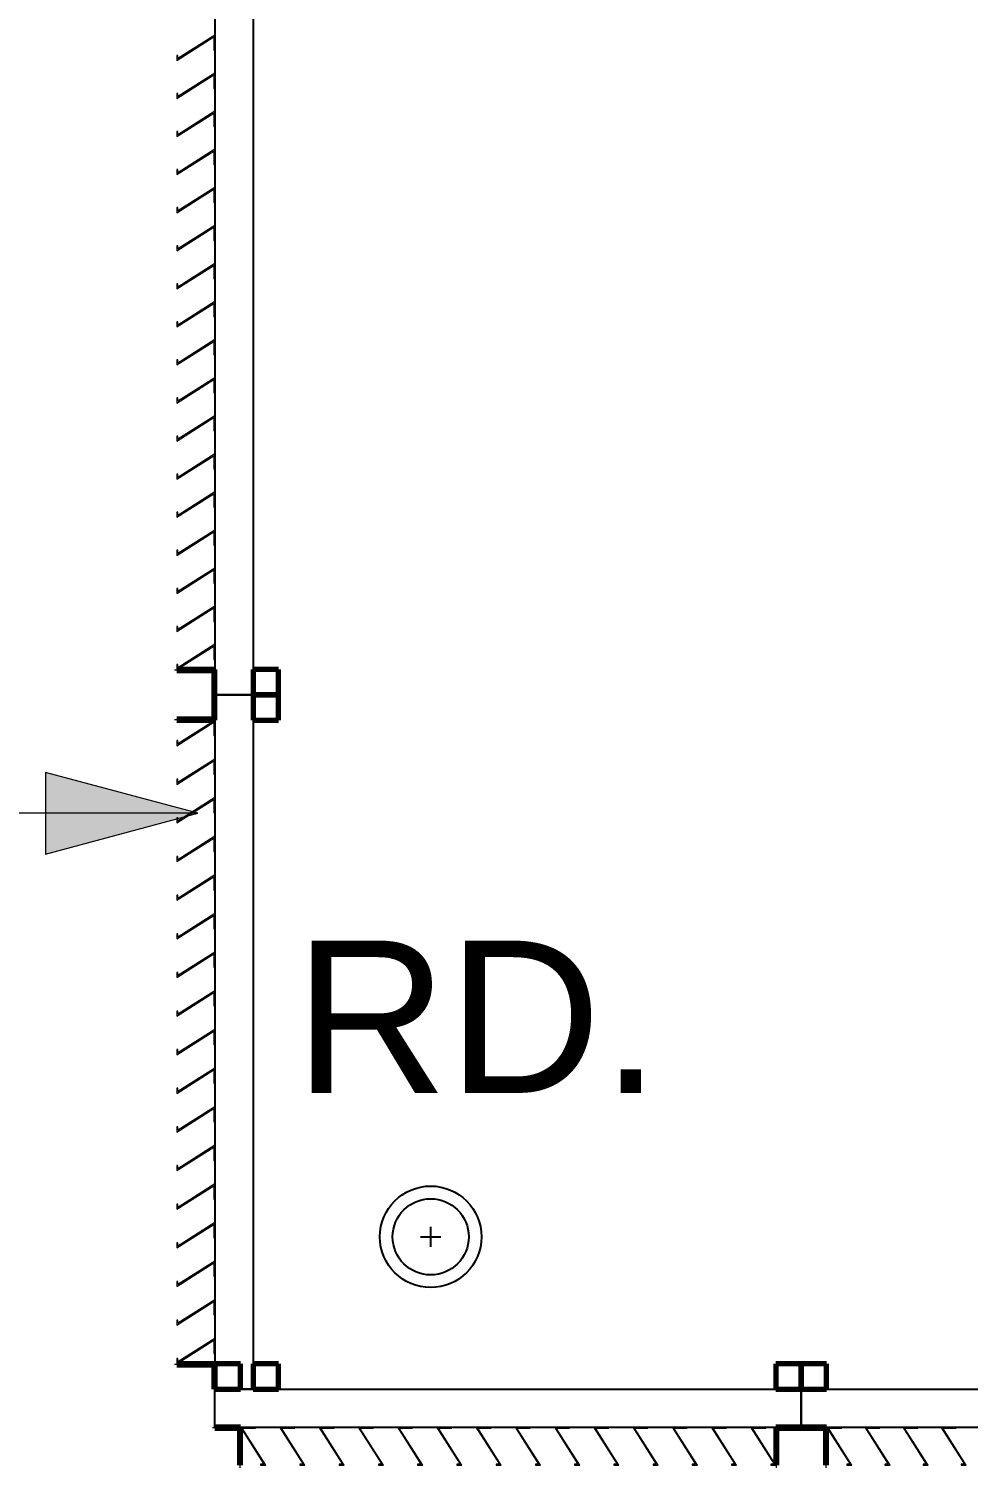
# Model space of a CAD drawing. Header units: millimetres. Extents: x -1379 to 1385823, y -4884429 to 548763.
# Drawn here: x 449992 to 451843, y -2315428 to -2312598 of the extents above; entities that cross this region are included whole.
import ezdxf

# ---------------------------------------------------------------- set-up
doc = ezdxf.new("R2010")
doc.units = ezdxf.units.MM
doc.layers.add('000 - CONCRETE_EX_LOUVERS_DEF_SUB', color=250, linetype='Continuous', plot=False)
doc.layers.add('A-DETL-THIN', color=1, linetype='Continuous', lineweight=25)
doc.layers.add('G-ANNO-TEXT', color=3, linetype='Continuous', lineweight=9)
doc.styles.add('Arial_2', font='arial.ttf', dxfattribs={"height": 3})

# ---------------------------------------------------------------- blocks, each defined once
blk = doc.blocks.new('DPA_CP_Entrance Louver Grill Vertical Z - Louver Grill Vertical Z-5247632-IV01 - LOWER ROOF LEVEL PLAN')
at = {"layer": '000 - CONCRETE_EX_LOUVERS_DEF_SUB', "lineweight": 70}
for p, q in [((-527.5, 0), (-577.5, 0)), ((-577.5, 0), (-577.5, -50)), ((-527.5, -50), (-527.5, 0)), ((577.5, 0), (527.5, 0)), ((527.5, 0), (527.5, -50)), ((577.5, -50), (577.5, 0)), ((-577.5, -50), (-527.5, -50)), ((527.5, -50), (577.5, -50)), ((-527.5, -125), (-577.5, -125)), ((-577.5, -125), (-577.5, -127)), ((-577.5, -127), (-529.5, -127)), ((-529.5, -127), (-529.5, -200)), ((-527.5, -200), (-527.5, -125)), ((577.5, -125), (527.5, -125)), ((527.5, -125), (527.5, -200)), ((529.5, -200), (529.5, -127)), ((529.5, -127), (577.5, -127)), ((577.5, -127), (577.5, -125)), ((-529.5, -200), (-527.5, -200)), ((527.5, -200), (529.5, -200))]:
    blk.add_line(p, q, dxfattribs=at)
at = {"layer": '000 - CONCRETE_EX_LOUVERS_DEF_SUB'}
for p, q in [((-577.5, -125), (-577.5, -50)), ((-577.5, -50), (577.5, -50)), ((577.5, -50), (577.5, -125)), ((-577.5, -125), (577.5, -125))]:
    blk.add_line(p, q, dxfattribs=at)
blk = doc.blocks.new('GM_Louver Grill Vertical Z1 - Z Profile-5053999-IV01 - LOWER ROOF LEVEL PLAN')
at = {"layer": '000 - CONCRETE_EX_LOUVERS_DEF_SUB', "lineweight": 9}
for p, q in [((30, 0), (0.1, 0)), ((0.1, 0), (46.4, -73)), ((30, -2), (30, 0)), ((50, -75), (3.7, -2)), ((3.7, -2), (30, -2)), ((46.4, -73), (40, -73)), ((40, -73), (40, -75)), ((40, -75), (50, -75))]:
    blk.add_line(p, q, dxfattribs=at)
blk = doc.blocks.new('GM_Louver Grill Vertical Z1 - Z Profile-V275-IV01 - LOWER ROOF LEVEL PLAN')
at = {"layer": '000 - CONCRETE_EX_LOUVERS_DEF_SUB', "lineweight": 9}
for p, q in [((30, 0), (0.1, 0)), ((0.1, 0), (46.4, -73)), ((30, -2), (30, 0)), ((50, -75), (3.7, -2)), ((3.7, -2), (30, -2)), ((46.4, -73), (40, -73)), ((40, -73), (40, -75)), ((40, -75), (50, -75))]:
    blk.add_line(p, q, dxfattribs=at)
blk = doc.blocks.new('GM_Louver Grill Vertical Z1 - Z Profile-V276-IV01 - LOWER ROOF LEVEL PLAN')
at = {"layer": '000 - CONCRETE_EX_LOUVERS_DEF_SUB', "lineweight": 9}
for p, q in [((30, 0), (0.1, 0)), ((0.1, 0), (46.4, -73)), ((30, -2), (30, 0)), ((50, -75), (3.7, -2)), ((3.7, -2), (30, -2)), ((46.4, -73), (40, -73)), ((40, -73), (40, -75)), ((40, -75), (50, -75))]:
    blk.add_line(p, q, dxfattribs=at)
blk = doc.blocks.new('GM_Louver Grill Vertical Z1 - Z Profile-V277-IV01 - LOWER ROOF LEVEL PLAN')
at = {"layer": '000 - CONCRETE_EX_LOUVERS_DEF_SUB', "lineweight": 9}
for p, q in [((30, 0), (0.1, 0)), ((0.1, 0), (46.4, -73)), ((30, -2), (30, 0)), ((50, -75), (3.7, -2)), ((3.7, -2), (30, -2)), ((46.4, -73), (40, -73)), ((40, -73), (40, -75)), ((40, -75), (50, -75))]:
    blk.add_line(p, q, dxfattribs=at)
blk = doc.blocks.new('GM_Louver Grill Vertical Z1 - Z Profile-V278-IV01 - LOWER ROOF LEVEL PLAN')
at = {"layer": '000 - CONCRETE_EX_LOUVERS_DEF_SUB', "lineweight": 9}
for p, q in [((30, 0), (0.1, 0)), ((0.1, 0), (46.4, -73)), ((30, -2), (30, 0)), ((50, -75), (3.7, -2)), ((3.7, -2), (30, -2)), ((46.4, -73), (40, -73)), ((40, -73), (40, -75)), ((40, -75), (50, -75))]:
    blk.add_line(p, q, dxfattribs=at)
blk = doc.blocks.new('GM_Louver Grill Vertical Z1 - Z Profile-V279-IV01 - LOWER ROOF LEVEL PLAN')
at = {"layer": '000 - CONCRETE_EX_LOUVERS_DEF_SUB', "lineweight": 9}
for p, q in [((30, 0), (0.1, 0)), ((0.1, 0), (46.4, -73)), ((30, -2), (30, 0)), ((50, -75), (3.7, -2)), ((3.7, -2), (30, -2)), ((46.4, -73), (40, -73)), ((40, -73), (40, -75)), ((40, -75), (50, -75))]:
    blk.add_line(p, q, dxfattribs=at)
blk = doc.blocks.new('GM_Louver Grill Vertical Z1 - Z Profile-V280-IV01 - LOWER ROOF LEVEL PLAN')
at = {"layer": '000 - CONCRETE_EX_LOUVERS_DEF_SUB', "lineweight": 9}
h = blk.add_hatch(dxfattribs=at)
h.set_pattern_fill('FP_39', color=256, style=0, pattern_type=2)
h.set_pattern_definition([(50, (-217805.3, 2322710.5), (728.7365, -63.75582), [76.2, -838.2]), (355, (-217805.3, 2322710.5), (-140.97162, 764.2276), [60.96, -670.56]), (100.451, (-217744.6, 2322705.2), (587.77, 700.46675), [64.76, -712.36]), (46.184, (-217805.3, 2322913.7), (1084.31624, -168.17096), [114.3, -1257.3]), (96.636, (-217715, 2322899.7), (949.6099, 989.70985), [97.14, -1068.54]), (351.184, (-217805.3, 2322913.7), (949.62055, 989.70115), [91.44, -1005.84]), (21, (-217703.7, 2322862.9), (606.45787, -409.06057), [76.2, -838.2]), (326, (-217703.7, 2322862.9), (247.20834, 736.75292), [60.96, -670.56]), (71.451, (-217653.2, 2322828.8), (853.66825, 327.68547), [64.76, -712.36]), (37.5, (-217805.3, 2322710.48), (12.354693, 338.22012), [33.528, -628.904, 33.528, -1320.292]), (37.5, (-217805.3, 2322710.48), (12.354693, 338.22012), [-695.96, -647.192, 33.528, -639.572]), (7.5, (-217805.3, 2322710.48), (267.278874, 400.722127), [33.528, -354.584, 33.528, -870.204]), (7.5, (-217805.3, 2322710.48), (267.278874, 400.722127), [-421.64, -613.664, 33.528, -223.012]), (327.5, (-218031.88, 2322710.48), (542.36333, -22.915345), [33.528, -220.472, 33.528, -1810.512]), (327.5, (-218031.88, 2322710.48), (542.36333, -22.915345), [-287.528, -758.952, 33.528, -1018.032]), (317.5, (-218133.5, 2322710.5), (592.51696, 101.70711), [33.528, -296.672, 33.528, -1239.52]), (317.5, (-218133.5, 2322710.5), (592.51696, 101.70711), [-363.728, -492.76, 33.528, -713.232])])
h.paths.add_polyline_path([(50, -75), (3.7, -2), (30, -2), (30, 0), (0.1, 0), (46.4, -73), (40, -73), (40, -75)])
for p, q in [((30, 0), (0.1, 0)), ((0.1, 0), (46.4, -73)), ((30, -2), (30, 0)), ((50, -75), (3.7, -2)), ((3.7, -2), (30, -2)), ((46.4, -73), (40, -73)), ((40, -73), (40, -75)), ((40, -75), (50, -75))]:
    blk.add_line(p, q, dxfattribs=at)
blk = doc.blocks.new('GM_Louver Grill Vertical Z1 - Z Profile-V281-IV01 - LOWER ROOF LEVEL PLAN')
at = {"layer": '000 - CONCRETE_EX_LOUVERS_DEF_SUB', "lineweight": 9}
for p, q in [((30, 0), (0.1, 0)), ((0.1, 0), (46.4, -73)), ((30, -2), (30, 0)), ((50, -75), (3.7, -2)), ((3.7, -2), (30, -2)), ((46.4, -73), (40, -73)), ((40, -73), (40, -75)), ((40, -75), (50, -75))]:
    blk.add_line(p, q, dxfattribs=at)
blk = doc.blocks.new('GM_Louver Grill Vertical Z1 - Z Profile-V282-IV01 - LOWER ROOF LEVEL PLAN')
at = {"layer": '000 - CONCRETE_EX_LOUVERS_DEF_SUB', "lineweight": 9}
for p, q in [((30, 0), (0.1, 0)), ((0.1, 0), (46.4, -73)), ((30, -2), (30, 0)), ((50, -75), (3.7, -2)), ((3.7, -2), (30, -2)), ((46.4, -73), (40, -73)), ((40, -73), (40, -75)), ((40, -75), (50, -75))]:
    blk.add_line(p, q, dxfattribs=at)
blk = doc.blocks.new('GM_Louver Grill Vertical Z1 - Z Profile-V283-IV01 - LOWER ROOF LEVEL PLAN')
at = {"layer": '000 - CONCRETE_EX_LOUVERS_DEF_SUB', "lineweight": 9}
for p, q in [((30, 0), (0.1, 0)), ((0.1, 0), (46.4, -73)), ((30, -2), (30, 0)), ((50, -75), (3.7, -2)), ((3.7, -2), (30, -2)), ((46.4, -73), (40, -73)), ((40, -73), (40, -75)), ((40, -75), (50, -75))]:
    blk.add_line(p, q, dxfattribs=at)
blk = doc.blocks.new('GM_Louver Grill Vertical Z1 - Z Profile-V284-IV01 - LOWER ROOF LEVEL PLAN')
at = {"layer": '000 - CONCRETE_EX_LOUVERS_DEF_SUB', "lineweight": 9}
for p, q in [((30, 0), (0.1, 0)), ((0.1, 0), (46.4, -73)), ((30, -2), (30, 0)), ((50, -75), (3.7, -2)), ((3.7, -2), (30, -2)), ((46.4, -73), (40, -73)), ((40, -73), (40, -75)), ((40, -75), (50, -75))]:
    blk.add_line(p, q, dxfattribs=at)
blk = doc.blocks.new('GM_Louver Grill Vertical Z1 - Z Profile-V285-IV01 - LOWER ROOF LEVEL PLAN')
at = {"layer": '000 - CONCRETE_EX_LOUVERS_DEF_SUB', "lineweight": 9}
for p, q in [((30, 0), (0.1, 0)), ((0.1, 0), (46.4, -73)), ((30, -2), (30, 0)), ((50, -75), (3.7, -2)), ((3.7, -2), (30, -2)), ((46.4, -73), (40, -73)), ((40, -73), (40, -75)), ((40, -75), (50, -75))]:
    blk.add_line(p, q, dxfattribs=at)
blk = doc.blocks.new('GM_Louver Grill Vertical Z1 - Z Profile-V286-IV01 - LOWER ROOF LEVEL PLAN')
at = {"layer": '000 - CONCRETE_EX_LOUVERS_DEF_SUB', "lineweight": 9}
for p, q in [((30, 0), (0.1, 0)), ((0.1, 0), (46.4, -73)), ((30, -2), (30, 0)), ((50, -75), (3.7, -2)), ((3.7, -2), (30, -2)), ((46.4, -73), (40, -73)), ((40, -73), (40, -75)), ((40, -75), (50, -75))]:
    blk.add_line(p, q, dxfattribs=at)
blk = doc.blocks.new('GM_Louver Grill Vertical Z1 - Z Profile-V287-IV01 - LOWER ROOF LEVEL PLAN')
at = {"layer": '000 - CONCRETE_EX_LOUVERS_DEF_SUB', "lineweight": 9}
for p, q in [((30, 0), (0.1, 0)), ((0.1, 0), (46.4, -73)), ((30, -2), (30, 0)), ((50, -75), (3.7, -2)), ((3.7, -2), (30, -2)), ((46.4, -73), (40, -73)), ((40, -73), (40, -75)), ((40, -75), (50, -75))]:
    blk.add_line(p, q, dxfattribs=at)
blk = doc.blocks.new('DPA_CP_Entrance Louver Grill Vertical Z - Louver Grill Vertical Z-5053933-IV01 - LOWER ROOF LEVEL PLAN')
at = {"layer": '000 - CONCRETE_EX_LOUVERS_DEF_SUB', "lineweight": 70}
for p, q in [((-700, 0), (-750, 0)), ((-750, 0), (-750, -50)), ((-700, -50), (-700, 0)), ((750, 0), (700, 0)), ((700, 0), (700, -50)), ((750, -50), (750, 0)), ((-750, -50), (-700, -50)), ((700, -50), (750, -50)), ((-700, -125), (-750, -125)), ((-750, -125), (-750, -127)), ((-750, -127), (-702, -127)), ((-702, -127), (-702, -200)), ((-700, -200), (-700, -125)), ((750, -125), (700, -125)), ((700, -125), (700, -200)), ((702, -200), (702, -127)), ((702, -127), (750, -127)), ((750, -127), (750, -125)), ((-702, -200), (-700, -200)), ((700, -200), (702, -200))]:
    blk.add_line(p, q, dxfattribs=at)
at = {"layer": '000 - CONCRETE_EX_LOUVERS_DEF_SUB'}
for p, q in [((-750, -125), (-750, -50)), ((-750, -50), (750, -50)), ((750, -50), (750, -125)), ((-750, -125), (750, -125))]:
    blk.add_line(p, q, dxfattribs=at)
blk = doc.blocks.new('GM_Louver Grill Vertical Z1 - Z Profile-V301-IV01 - LOWER ROOF LEVEL PLAN')
at = {"layer": '000 - CONCRETE_EX_LOUVERS_DEF_SUB', "lineweight": 9}
for p, q in [((30, 0), (0.1, 0)), ((0.1, 0), (46.4, -73)), ((30, -2), (30, 0)), ((50, -75), (3.7, -2)), ((3.7, -2), (30, -2)), ((46.4, -73), (40, -73)), ((40, -73), (40, -75)), ((40, -75), (50, -75))]:
    blk.add_line(p, q, dxfattribs=at)
blk = doc.blocks.new('GM_Louver Grill Vertical Z1 - Z Profile-V302-IV01 - LOWER ROOF LEVEL PLAN')
at = {"layer": '000 - CONCRETE_EX_LOUVERS_DEF_SUB', "lineweight": 9}
for p, q in [((30, 0), (0.1, 0)), ((0.1, 0), (46.4, -73)), ((30, -2), (30, 0)), ((50, -75), (3.7, -2)), ((3.7, -2), (30, -2)), ((46.4, -73), (40, -73)), ((40, -73), (40, -75)), ((40, -75), (50, -75))]:
    blk.add_line(p, q, dxfattribs=at)
blk = doc.blocks.new('GM_Louver Grill Vertical Z1 - Z Profile-V303-IV01 - LOWER ROOF LEVEL PLAN')
at = {"layer": '000 - CONCRETE_EX_LOUVERS_DEF_SUB', "lineweight": 9}
for p, q in [((30, 0), (0.1, 0)), ((0.1, 0), (46.4, -73)), ((30, -2), (30, 0)), ((50, -75), (3.7, -2)), ((3.7, -2), (30, -2)), ((46.4, -73), (40, -73)), ((40, -73), (40, -75)), ((40, -75), (50, -75))]:
    blk.add_line(p, q, dxfattribs=at)
blk = doc.blocks.new('GM_Louver Grill Vertical Z1 - Z Profile-V305-IV01 - LOWER ROOF LEVEL PLAN')
at = {"layer": '000 - CONCRETE_EX_LOUVERS_DEF_SUB', "lineweight": 9}
for p, q in [((30, 0), (0.1, 0)), ((0.1, 0), (46.4, -73)), ((30, -2), (30, 0)), ((50, -75), (3.7, -2)), ((3.7, -2), (30, -2)), ((46.4, -73), (40, -73)), ((40, -73), (40, -75)), ((40, -75), (50, -75))]:
    blk.add_line(p, q, dxfattribs=at)
blk = doc.blocks.new('DPA_CP_Entrance Louver Grill Vertical Z - Louver Grill Vertical Z-5242974-IV01 - LOWER ROOF LEVEL PLAN')
at = {"layer": '000 - CONCRETE_EX_LOUVERS_DEF_SUB', "lineweight": 70}
for p, q in [((-633.8, 0), (-683.8, 0)), ((-683.8, 0), (-683.8, -50)), ((-633.8, -50), (-633.8, 0)), ((683.8, 0), (633.8, 0)), ((633.8, 0), (633.8, -50)), ((683.8, -50), (683.8, 0)), ((-683.8, -50), (-633.8, -50)), ((633.8, -50), (683.8, -50)), ((-633.8, -125), (-683.8, -125)), ((-683.8, -125), (-683.8, -127)), ((-683.8, -127), (-635.8, -127)), ((-635.8, -127), (-635.8, -200)), ((-633.8, -200), (-633.8, -125)), ((683.8, -125), (633.8, -125)), ((633.8, -125), (633.8, -200)), ((635.8, -200), (635.8, -127)), ((635.8, -127), (683.8, -127)), ((683.8, -127), (683.8, -125)), ((-635.8, -200), (-633.8, -200)), ((633.8, -200), (635.8, -200))]:
    blk.add_line(p, q, dxfattribs=at)
at = {"layer": '000 - CONCRETE_EX_LOUVERS_DEF_SUB'}
for p, q in [((-683.8, -125), (-683.8, -50)), ((-683.8, -50), (683.8, -50)), ((683.8, -50), (683.8, -125)), ((-683.8, -125), (683.8, -125))]:
    blk.add_line(p, q, dxfattribs=at)
blk = doc.blocks.new('GM_Louver Grill Vertical Z1 - Z Profile-V494-IV01 - LOWER ROOF LEVEL PLAN')
at = {"layer": '000 - CONCRETE_EX_LOUVERS_DEF_SUB', "lineweight": 9}
for p, q in [((30, 0), (0.1, 0)), ((0.1, 0), (46.4, -73)), ((30, -2), (30, 0)), ((50, -75), (3.7, -2)), ((3.7, -2), (30, -2)), ((46.4, -73), (40, -73)), ((40, -73), (40, -75)), ((40, -75), (50, -75))]:
    blk.add_line(p, q, dxfattribs=at)
blk = doc.blocks.new('GM_Louver Grill Vertical Z1 - Z Profile-V495-IV01 - LOWER ROOF LEVEL PLAN')
at = {"layer": '000 - CONCRETE_EX_LOUVERS_DEF_SUB', "lineweight": 9}
h = blk.add_hatch(dxfattribs=at)
h.set_pattern_fill('FP_58', color=256, style=0, pattern_type=2)
h.set_pattern_definition([(140, (-2321018, -217291.46), (63.75582, 728.7365), [76.2, -838.2]), (85, (-2321018, -217291.5), (-764.2276, -140.97162), [60.96, -670.56]), (190.451, (-2321012.7, -217230.74), (-700.46675, 587.77), [64.76, -712.36]), (136.184, (-2321221.2, -217291.5), (168.17096, 1084.31624), [114.3, -1257.3]), (186.636, (-2321207.2, -217201.1), (-989.70985, 949.6099), [97.14, -1068.54]), (81.184, (-2321221.2, -217291.5), (-989.70115, 949.62055), [91.44, -1005.84]), (111, (-2321170.4, -217189.86), (409.06057, 606.45787), [76.2, -838.2]), (56, (-2321170.4, -217189.9), (-736.75292, 247.20834), [60.96, -670.56]), (161.451, (-2321136.3, -217139.3), (-327.68547, 853.66825), [64.76, -712.36]), (127.5, (-2321017.98, -217291.46), (-338.22012, 12.354693), [33.528, -628.904, 33.528, -1320.292]), (127.5, (-2321017.98, -217291.46), (-338.22012, 12.354693), [-695.96, -647.192, 33.528, -639.572]), (97.5, (-2321017.98, -217291.46), (-400.722127, 267.278874), [33.528, -354.584, 33.528, -870.204]), (97.5, (-2321017.98, -217291.46), (-400.722127, 267.278874), [-421.64, -613.664, 33.528, -223.012]), (57.5, (-2321017.98, -217518.03), (22.915345, 542.36333), [33.528, -220.472, 33.528, -1810.512]), (57.5, (-2321017.98, -217518.03), (22.915345, 542.36333), [-287.528, -758.952, 33.528, -1018.032]), (47.5, (-2321018, -217619.63), (-101.70711, 592.51696), [33.528, -296.672, 33.528, -1239.52]), (47.5, (-2321018, -217619.63), (-101.70711, 592.51696), [-363.728, -492.76, 33.528, -713.232])])
h.paths.add_polyline_path([(50, -75), (3.7, -2), (30, -2), (30, 0), (0.1, 0), (46.4, -73), (40, -73), (40, -75)])
for p, q in [((30, 0), (0.1, 0)), ((0.1, 0), (46.4, -73)), ((30, -2), (30, 0)), ((50, -75), (3.7, -2)), ((3.7, -2), (30, -2)), ((46.4, -73), (40, -73)), ((40, -73), (40, -75)), ((40, -75), (50, -75))]:
    blk.add_line(p, q, dxfattribs=at)
blk = doc.blocks.new('GM_Louver Grill Vertical Z1 - Z Profile-V496-IV01 - LOWER ROOF LEVEL PLAN')
at = {"layer": '000 - CONCRETE_EX_LOUVERS_DEF_SUB', "lineweight": 9}
for p, q in [((30, 0), (0.1, 0)), ((0.1, 0), (46.4, -73)), ((30, -2), (30, 0)), ((50, -75), (3.7, -2)), ((3.7, -2), (30, -2)), ((46.4, -73), (40, -73)), ((40, -73), (40, -75)), ((40, -75), (50, -75))]:
    blk.add_line(p, q, dxfattribs=at)
blk = doc.blocks.new('GM_Louver Grill Vertical Z1 - Z Profile-V497-IV01 - LOWER ROOF LEVEL PLAN')
at = {"layer": '000 - CONCRETE_EX_LOUVERS_DEF_SUB', "lineweight": 9}
for p, q in [((30, 0), (0.1, 0)), ((0.1, 0), (46.4, -73)), ((30, -2), (30, 0)), ((50, -75), (3.7, -2)), ((3.7, -2), (30, -2)), ((46.4, -73), (40, -73)), ((40, -73), (40, -75)), ((40, -75), (50, -75))]:
    blk.add_line(p, q, dxfattribs=at)
blk = doc.blocks.new('GM_Louver Grill Vertical Z1 - Z Profile-V498-IV01 - LOWER ROOF LEVEL PLAN')
at = {"layer": '000 - CONCRETE_EX_LOUVERS_DEF_SUB', "lineweight": 9}
for p, q in [((30, 0), (0.1, 0)), ((0.1, 0), (46.4, -73)), ((30, -2), (30, 0)), ((50, -75), (3.7, -2)), ((3.7, -2), (30, -2)), ((46.4, -73), (40, -73)), ((40, -73), (40, -75)), ((40, -75), (50, -75))]:
    blk.add_line(p, q, dxfattribs=at)
blk = doc.blocks.new('GM_Louver Grill Vertical Z1 - Z Profile-V499-IV01 - LOWER ROOF LEVEL PLAN')
at = {"layer": '000 - CONCRETE_EX_LOUVERS_DEF_SUB', "lineweight": 9}
for p, q in [((30, 0), (0.1, 0)), ((0.1, 0), (46.4, -73)), ((30, -2), (30, 0)), ((50, -75), (3.7, -2)), ((3.7, -2), (30, -2)), ((46.4, -73), (40, -73)), ((40, -73), (40, -75)), ((40, -75), (50, -75))]:
    blk.add_line(p, q, dxfattribs=at)
blk = doc.blocks.new('GM_Louver Grill Vertical Z1 - Z Profile-V500-IV01 - LOWER ROOF LEVEL PLAN')
at = {"layer": '000 - CONCRETE_EX_LOUVERS_DEF_SUB', "lineweight": 9}
for p, q in [((30, 0), (0.1, 0)), ((0.1, 0), (46.4, -73)), ((30, -2), (30, 0)), ((50, -75), (3.7, -2)), ((3.7, -2), (30, -2)), ((46.4, -73), (40, -73)), ((40, -73), (40, -75)), ((40, -75), (50, -75))]:
    blk.add_line(p, q, dxfattribs=at)
blk = doc.blocks.new('GM_Louver Grill Vertical Z1 - Z Profile-V501-IV01 - LOWER ROOF LEVEL PLAN')
at = {"layer": '000 - CONCRETE_EX_LOUVERS_DEF_SUB', "lineweight": 9}
for p, q in [((30, 0), (0.1, 0)), ((0.1, 0), (46.4, -73)), ((30, -2), (30, 0)), ((50, -75), (3.7, -2)), ((3.7, -2), (30, -2)), ((46.4, -73), (40, -73)), ((40, -73), (40, -75)), ((40, -75), (50, -75))]:
    blk.add_line(p, q, dxfattribs=at)
blk = doc.blocks.new('GM_Louver Grill Vertical Z1 - Z Profile-V502-IV01 - LOWER ROOF LEVEL PLAN')
at = {"layer": '000 - CONCRETE_EX_LOUVERS_DEF_SUB', "lineweight": 9}
for p, q in [((30, 0), (0.1, 0)), ((0.1, 0), (46.4, -73)), ((30, -2), (30, 0)), ((50, -75), (3.7, -2)), ((3.7, -2), (30, -2)), ((46.4, -73), (40, -73)), ((40, -73), (40, -75)), ((40, -75), (50, -75))]:
    blk.add_line(p, q, dxfattribs=at)
blk = doc.blocks.new('GM_Louver Grill Vertical Z1 - Z Profile-V503-IV01 - LOWER ROOF LEVEL PLAN')
at = {"layer": '000 - CONCRETE_EX_LOUVERS_DEF_SUB', "lineweight": 9}
for p, q in [((30, 0), (0.1, 0)), ((0.1, 0), (46.4, -73)), ((30, -2), (30, 0)), ((50, -75), (3.7, -2)), ((3.7, -2), (30, -2)), ((46.4, -73), (40, -73)), ((40, -73), (40, -75)), ((40, -75), (50, -75))]:
    blk.add_line(p, q, dxfattribs=at)
blk = doc.blocks.new('GM_Louver Grill Vertical Z1 - Z Profile-V504-IV01 - LOWER ROOF LEVEL PLAN')
at = {"layer": '000 - CONCRETE_EX_LOUVERS_DEF_SUB', "lineweight": 9}
for p, q in [((30, 0), (0.1, 0)), ((0.1, 0), (46.4, -73)), ((30, -2), (30, 0)), ((50, -75), (3.7, -2)), ((3.7, -2), (30, -2)), ((46.4, -73), (40, -73)), ((40, -73), (40, -75)), ((40, -75), (50, -75))]:
    blk.add_line(p, q, dxfattribs=at)
blk = doc.blocks.new('GM_Louver Grill Vertical Z1 - Z Profile-V505-IV01 - LOWER ROOF LEVEL PLAN')
at = {"layer": '000 - CONCRETE_EX_LOUVERS_DEF_SUB', "lineweight": 9}
for p, q in [((30, 0), (0.1, 0)), ((0.1, 0), (46.4, -73)), ((30, -2), (30, 0)), ((50, -75), (3.7, -2)), ((3.7, -2), (30, -2)), ((46.4, -73), (40, -73)), ((40, -73), (40, -75)), ((40, -75), (50, -75))]:
    blk.add_line(p, q, dxfattribs=at)
blk = doc.blocks.new('GM_Louver Grill Vertical Z1 - Z Profile-V506-IV01 - LOWER ROOF LEVEL PLAN')
at = {"layer": '000 - CONCRETE_EX_LOUVERS_DEF_SUB', "lineweight": 9}
h = blk.add_hatch(dxfattribs=at)
h.set_pattern_fill('FP_59', color=256, style=0, pattern_type=2)
h.set_pattern_definition([(140, (-2320193, -217291.46), (63.75582, 728.7365), [76.2, -838.2]), (85, (-2320193, -217291.5), (-764.2276, -140.97162), [60.96, -670.56]), (190.451, (-2320187.7, -217230.74), (-700.46675, 587.77), [64.76, -712.36]), (136.184, (-2320396.2, -217291.5), (168.17096, 1084.31624), [114.3, -1257.3]), (186.636, (-2320382.2, -217201.1), (-989.70985, 949.6099), [97.14, -1068.54]), (81.184, (-2320396.2, -217291.5), (-989.70115, 949.62055), [91.44, -1005.84]), (111, (-2320345.4, -217189.86), (409.06057, 606.45787), [76.2, -838.2]), (56, (-2320345.4, -217189.9), (-736.75292, 247.20834), [60.96, -670.56]), (161.451, (-2320311.3, -217139.3), (-327.68547, 853.66825), [64.76, -712.36]), (127.5, (-2320192.98, -217291.46), (-338.22012, 12.354693), [33.528, -628.904, 33.528, -1320.292]), (127.5, (-2320192.98, -217291.46), (-338.22012, 12.354693), [-695.96, -647.192, 33.528, -639.572]), (97.5, (-2320192.98, -217291.46), (-400.722127, 267.278874), [33.528, -354.584, 33.528, -870.204]), (97.5, (-2320192.98, -217291.46), (-400.722127, 267.278874), [-421.64, -613.664, 33.528, -223.012]), (57.5, (-2320192.98, -217518.03), (22.915345, 542.36333), [33.528, -220.472, 33.528, -1810.512]), (57.5, (-2320192.98, -217518.03), (22.915345, 542.36333), [-287.528, -758.952, 33.528, -1018.032]), (47.5, (-2320193, -217619.63), (-101.70711, 592.51696), [33.528, -296.672, 33.528, -1239.52]), (47.5, (-2320193, -217619.63), (-101.70711, 592.51696), [-363.728, -492.76, 33.528, -713.232])])
h.paths.add_polyline_path([(50, -75), (3.7, -2), (30, -2), (30, 0), (0.1, 0), (46.4, -73), (40, -73), (40, -75)])
for p, q in [((30, 0), (0.1, 0)), ((0.1, 0), (46.4, -73)), ((30, -2), (30, 0)), ((50, -75), (3.7, -2)), ((3.7, -2), (30, -2)), ((46.4, -73), (40, -73)), ((40, -73), (40, -75)), ((40, -75), (50, -75))]:
    blk.add_line(p, q, dxfattribs=at)
blk = doc.blocks.new('GM_Louver Grill Vertical Z1 - Z Profile-V507-IV01 - LOWER ROOF LEVEL PLAN')
at = {"layer": '000 - CONCRETE_EX_LOUVERS_DEF_SUB', "lineweight": 9}
for p, q in [((30, 0), (0.1, 0)), ((0.1, 0), (46.4, -73)), ((30, -2), (30, 0)), ((50, -75), (3.7, -2)), ((3.7, -2), (30, -2)), ((46.4, -73), (40, -73)), ((40, -73), (40, -75)), ((40, -75), (50, -75))]:
    blk.add_line(p, q, dxfattribs=at)
blk = doc.blocks.new('GM_Louver Grill Vertical Z1 - Z Profile-V508-IV01 - LOWER ROOF LEVEL PLAN')
at = {"layer": '000 - CONCRETE_EX_LOUVERS_DEF_SUB', "lineweight": 9}
for p, q in [((30, 0), (0.1, 0)), ((0.1, 0), (46.4, -73)), ((30, -2), (30, 0)), ((50, -75), (3.7, -2)), ((3.7, -2), (30, -2)), ((46.4, -73), (40, -73)), ((40, -73), (40, -75)), ((40, -75), (50, -75))]:
    blk.add_line(p, q, dxfattribs=at)
blk = doc.blocks.new('GM_Louver Grill Vertical Z1 - Z Profile-V509-IV01 - LOWER ROOF LEVEL PLAN')
at = {"layer": '000 - CONCRETE_EX_LOUVERS_DEF_SUB', "lineweight": 9}
for p, q in [((30, 0), (0.1, 0)), ((0.1, 0), (46.4, -73)), ((30, -2), (30, 0)), ((50, -75), (3.7, -2)), ((3.7, -2), (30, -2)), ((46.4, -73), (40, -73)), ((40, -73), (40, -75)), ((40, -75), (50, -75))]:
    blk.add_line(p, q, dxfattribs=at)
blk = doc.blocks.new('GM_Louver Grill Vertical Z1 - Z Profile-V511-IV01 - LOWER ROOF LEVEL PLAN')
at = {"layer": '000 - CONCRETE_EX_LOUVERS_DEF_SUB', "lineweight": 9}
for p, q in [((30, 0), (0.1, 0)), ((0.1, 0), (46.4, -73)), ((30, -2), (30, 0)), ((50, -75), (3.7, -2)), ((3.7, -2), (30, -2)), ((46.4, -73), (40, -73)), ((40, -73), (40, -75)), ((40, -75), (50, -75))]:
    blk.add_line(p, q, dxfattribs=at)
blk = doc.blocks.new('GM_Louver Grill Vertical Z1 - Z Profile-V513-IV01 - LOWER ROOF LEVEL PLAN')
at = {"layer": '000 - CONCRETE_EX_LOUVERS_DEF_SUB', "lineweight": 9}
for p, q in [((30, 0), (0.1, 0)), ((0.1, 0), (46.4, -73)), ((30, -2), (30, 0)), ((50, -75), (3.7, -2)), ((3.7, -2), (30, -2)), ((46.4, -73), (40, -73)), ((40, -73), (40, -75)), ((40, -75), (50, -75))]:
    blk.add_line(p, q, dxfattribs=at)
blk = doc.blocks.new('GM_Louver Grill Vertical Z1 - Z Profile-V514-IV01 - LOWER ROOF LEVEL PLAN')
at = {"layer": '000 - CONCRETE_EX_LOUVERS_DEF_SUB', "lineweight": 9}
for p, q in [((30, 0), (0.1, 0)), ((0.1, 0), (46.4, -73)), ((30, -2), (30, 0)), ((50, -75), (3.7, -2)), ((3.7, -2), (30, -2)), ((46.4, -73), (40, -73)), ((40, -73), (40, -75)), ((40, -75), (50, -75))]:
    blk.add_line(p, q, dxfattribs=at)
blk = doc.blocks.new('GM_Louver Grill Vertical Z1 - Z Profile-V515-IV01 - LOWER ROOF LEVEL PLAN')
at = {"layer": '000 - CONCRETE_EX_LOUVERS_DEF_SUB', "lineweight": 9}
for p, q in [((30, 0), (0.1, 0)), ((0.1, 0), (46.4, -73)), ((30, -2), (30, 0)), ((50, -75), (3.7, -2)), ((3.7, -2), (30, -2)), ((46.4, -73), (40, -73)), ((40, -73), (40, -75)), ((40, -75), (50, -75))]:
    blk.add_line(p, q, dxfattribs=at)
blk = doc.blocks.new('GM_Louver Grill Vertical Z1 - Z Profile-V516-IV01 - LOWER ROOF LEVEL PLAN')
at = {"layer": '000 - CONCRETE_EX_LOUVERS_DEF_SUB', "lineweight": 9}
for p, q in [((30, 0), (0.1, 0)), ((0.1, 0), (46.4, -73)), ((30, -2), (30, 0)), ((50, -75), (3.7, -2)), ((3.7, -2), (30, -2)), ((46.4, -73), (40, -73)), ((40, -73), (40, -75)), ((40, -75), (50, -75))]:
    blk.add_line(p, q, dxfattribs=at)
blk = doc.blocks.new('GM_Louver Grill Vertical Z1 - Z Profile-V517-IV01 - LOWER ROOF LEVEL PLAN')
at = {"layer": '000 - CONCRETE_EX_LOUVERS_DEF_SUB', "lineweight": 9}
for p, q in [((30, 0), (0.1, 0)), ((0.1, 0), (46.4, -73)), ((30, -2), (30, 0)), ((50, -75), (3.7, -2)), ((3.7, -2), (30, -2)), ((46.4, -73), (40, -73)), ((40, -73), (40, -75)), ((40, -75), (50, -75))]:
    blk.add_line(p, q, dxfattribs=at)
blk = doc.blocks.new('GM_Louver Grill Vertical Z1 - Z Profile-V518-IV01 - LOWER ROOF LEVEL PLAN')
at = {"layer": '000 - CONCRETE_EX_LOUVERS_DEF_SUB', "lineweight": 9}
for p, q in [((30, 0), (0.1, 0)), ((0.1, 0), (46.4, -73)), ((30, -2), (30, 0)), ((50, -75), (3.7, -2)), ((3.7, -2), (30, -2)), ((46.4, -73), (40, -73)), ((40, -73), (40, -75)), ((40, -75), (50, -75))]:
    blk.add_line(p, q, dxfattribs=at)
blk = doc.blocks.new('GM_Louver Grill Vertical Z1 - Z Profile-V519-IV01 - LOWER ROOF LEVEL PLAN')
at = {"layer": '000 - CONCRETE_EX_LOUVERS_DEF_SUB', "lineweight": 9}
for p, q in [((30, 0), (0.1, 0)), ((0.1, 0), (46.4, -73)), ((30, -2), (30, 0)), ((50, -75), (3.7, -2)), ((3.7, -2), (30, -2)), ((46.4, -73), (40, -73)), ((40, -73), (40, -75)), ((40, -75), (50, -75))]:
    blk.add_line(p, q, dxfattribs=at)
blk = doc.blocks.new('GM_Louver Grill Vertical Z1 - Z Profile-V520-IV01 - LOWER ROOF LEVEL PLAN')
at = {"layer": '000 - CONCRETE_EX_LOUVERS_DEF_SUB', "lineweight": 9}
for p, q in [((30, 0), (0.1, 0)), ((0.1, 0), (46.4, -73)), ((30, -2), (30, 0)), ((50, -75), (3.7, -2)), ((3.7, -2), (30, -2)), ((46.4, -73), (40, -73)), ((40, -73), (40, -75)), ((40, -75), (50, -75))]:
    blk.add_line(p, q, dxfattribs=at)
blk = doc.blocks.new('GM_Louver Grill Vertical Z1 - Z Profile-V521-IV01 - LOWER ROOF LEVEL PLAN')
at = {"layer": '000 - CONCRETE_EX_LOUVERS_DEF_SUB', "lineweight": 9}
for p, q in [((30, 0), (0.1, 0)), ((0.1, 0), (46.4, -73)), ((30, -2), (30, 0)), ((50, -75), (3.7, -2)), ((3.7, -2), (30, -2)), ((46.4, -73), (40, -73)), ((40, -73), (40, -75)), ((40, -75), (50, -75))]:
    blk.add_line(p, q, dxfattribs=at)
blk = doc.blocks.new('GM_Louver Grill Vertical Z1 - Z Profile-V632-IV01 - LOWER ROOF LEVEL PLAN')
at = {"layer": '000 - CONCRETE_EX_LOUVERS_DEF_SUB', "lineweight": 9}
for p, q in [((30, 0), (0.1, 0)), ((0.1, 0), (46.4, -73)), ((30, -2), (30, 0)), ((50, -75), (3.7, -2)), ((3.7, -2), (30, -2)), ((46.4, -73), (40, -73)), ((40, -73), (40, -75)), ((40, -75), (50, -75))]:
    blk.add_line(p, q, dxfattribs=at)
blk = doc.blocks.new('GM_Louver Grill Vertical Z1 - Z Profile-V633-IV01 - LOWER ROOF LEVEL PLAN')
at = {"layer": '000 - CONCRETE_EX_LOUVERS_DEF_SUB', "lineweight": 9}
for p, q in [((30, 0), (0.1, 0)), ((0.1, 0), (46.4, -73)), ((30, -2), (30, 0)), ((50, -75), (3.7, -2)), ((3.7, -2), (30, -2)), ((46.4, -73), (40, -73)), ((40, -73), (40, -75)), ((40, -75), (50, -75))]:
    blk.add_line(p, q, dxfattribs=at)
blk = doc.blocks.new('GM_Louver Grill Vertical Z1 - Z Profile-V634-IV01 - LOWER ROOF LEVEL PLAN')
at = {"layer": '000 - CONCRETE_EX_LOUVERS_DEF_SUB', "lineweight": 9}
for p, q in [((30, 0), (0.1, 0)), ((0.1, 0), (46.4, -73)), ((30, -2), (30, 0)), ((50, -75), (3.7, -2)), ((3.7, -2), (30, -2)), ((46.4, -73), (40, -73)), ((40, -73), (40, -75)), ((40, -75), (50, -75))]:
    blk.add_line(p, q, dxfattribs=at)
blk = doc.blocks.new('GM_Louver Grill Vertical Z1 - Z Profile-V635-IV01 - LOWER ROOF LEVEL PLAN')
at = {"layer": '000 - CONCRETE_EX_LOUVERS_DEF_SUB', "lineweight": 9}
for p, q in [((30, 0), (0.1, 0)), ((0.1, 0), (46.4, -73)), ((30, -2), (30, 0)), ((50, -75), (3.7, -2)), ((3.7, -2), (30, -2)), ((46.4, -73), (40, -73)), ((40, -73), (40, -75)), ((40, -75), (50, -75))]:
    blk.add_line(p, q, dxfattribs=at)
blk = doc.blocks.new('GM_Louver Grill Vertical Z1 - Z Profile-V636-IV01 - LOWER ROOF LEVEL PLAN')
at = {"layer": '000 - CONCRETE_EX_LOUVERS_DEF_SUB', "lineweight": 9}
for p, q in [((30, 0), (0.1, 0)), ((0.1, 0), (46.4, -73)), ((30, -2), (30, 0)), ((50, -75), (3.7, -2)), ((3.7, -2), (30, -2)), ((46.4, -73), (40, -73)), ((40, -73), (40, -75)), ((40, -75), (50, -75))]:
    blk.add_line(p, q, dxfattribs=at)
blk = doc.blocks.new('GM_Louver Grill Vertical Z1 - Z Profile-V637-IV01 - LOWER ROOF LEVEL PLAN')
at = {"layer": '000 - CONCRETE_EX_LOUVERS_DEF_SUB', "lineweight": 9}
for p, q in [((30, 0), (0.1, 0)), ((0.1, 0), (46.4, -73)), ((30, -2), (30, 0)), ((50, -75), (3.7, -2)), ((3.7, -2), (30, -2)), ((46.4, -73), (40, -73)), ((40, -73), (40, -75)), ((40, -75), (50, -75))]:
    blk.add_line(p, q, dxfattribs=at)
blk = doc.blocks.new('GM_Louver Grill Vertical Z1 - Z Profile-V638-IV01 - LOWER ROOF LEVEL PLAN')
at = {"layer": '000 - CONCRETE_EX_LOUVERS_DEF_SUB', "lineweight": 9}
for p, q in [((30, 0), (0.1, 0)), ((0.1, 0), (46.4, -73)), ((30, -2), (30, 0)), ((50, -75), (3.7, -2)), ((3.7, -2), (30, -2)), ((46.4, -73), (40, -73)), ((40, -73), (40, -75)), ((40, -75), (50, -75))]:
    blk.add_line(p, q, dxfattribs=at)
blk = doc.blocks.new('GM_Louver Grill Vertical Z1 - Z Profile-V639-IV01 - LOWER ROOF LEVEL PLAN')
at = {"layer": '000 - CONCRETE_EX_LOUVERS_DEF_SUB', "lineweight": 9}
for p, q in [((30, 0), (0.1, 0)), ((0.1, 0), (46.4, -73)), ((30, -2), (30, 0)), ((50, -75), (3.7, -2)), ((3.7, -2), (30, -2)), ((46.4, -73), (40, -73)), ((40, -73), (40, -75)), ((40, -75), (50, -75))]:
    blk.add_line(p, q, dxfattribs=at)

msp = doc.modelspace()

# ---------------------------------------------------------------- hatches: boundary and pattern name
at = {"layer": 'G-ANNO-TEXT'}
msp.add_hatch(color=250, dxfattribs=at).paths.add_polyline_path([(450324.8, -2314143.2), (450024.8, -2314062.8), (450024.8, -2314223.6)])

# ---------------------------------------------------------------- linework, layer by layer
at = {"layer": 'A-DETL-THIN'}
for p, q in [((450763.8, -2314977.7), (450803.8, -2314977.7)), ((450783.8, -2314997.7), (450783.8, -2314957.7))]:
    msp.add_line(p, q, dxfattribs=at)
for radius in [100, 75]:
    msp.add_circle((450783.8, -2314977.7), radius, dxfattribs=at)
at = {"layer": 'G-ANNO-TEXT', "color": 250}
for p, q in [((450324.8, -2314143.2), (450024.8, -2314062.8)), ((450024.8, -2314062.8), (450024.8, -2314223.6)), ((450324.8, -2314143.2), (448553, -2314143.2)), ((450024.8, -2314223.6), (450324.8, -2314143.2))]:
    msp.add_line(p, q, dxfattribs=at)

# ---------------------------------------------------------------- block references
at = {"layer": '000 - CONCRETE_EX_LOUVERS_DEF_SUB', "rotation": 269.9999999999699}
for name, p in [('DPA_CP_Entrance Louver Grill Vertical Z - Louver Grill Vertical Z-5053933-IV01 - LOWER ROOF LEVEL PLAN', (450483.8, -2313160.2)), ('DPA_CP_Entrance Louver Grill Vertical Z - Louver Grill Vertical Z-5242974-IV01 - LOWER ROOF LEVEL PLAN', (450483.8, -2314594))]:
    msp.add_blockref(name, p, dxfattribs=at)
at = {"layer": '000 - CONCRETE_EX_LOUVERS_DEF_SUB', "lineweight": 9, "rotation": 269.9999999999699}
for name, p in [('GM_Louver Grill Vertical Z1 - Z Profile-V509-IV01 - LOWER ROOF LEVEL PLAN', (450358.8, -2312610.2)), ('GM_Louver Grill Vertical Z1 - Z Profile-V508-IV01 - LOWER ROOF LEVEL PLAN', (450358.8, -2312685.2)), ('GM_Louver Grill Vertical Z1 - Z Profile-V507-IV01 - LOWER ROOF LEVEL PLAN', (450358.8, -2312760.2)), ('GM_Louver Grill Vertical Z1 - Z Profile-V506-IV01 - LOWER ROOF LEVEL PLAN', (450358.8, -2312835.2)), ('GM_Louver Grill Vertical Z1 - Z Profile-V505-IV01 - LOWER ROOF LEVEL PLAN', (450358.8, -2312910.2)), ('GM_Louver Grill Vertical Z1 - Z Profile-V504-IV01 - LOWER ROOF LEVEL PLAN', (450358.8, -2312985.2)), ('GM_Louver Grill Vertical Z1 - Z Profile-V503-IV01 - LOWER ROOF LEVEL PLAN', (450358.8, -2313060.2)), ('GM_Louver Grill Vertical Z1 - Z Profile-V502-IV01 - LOWER ROOF LEVEL PLAN', (450358.8, -2313135.2)), ('GM_Louver Grill Vertical Z1 - Z Profile-V501-IV01 - LOWER ROOF LEVEL PLAN', (450358.8, -2313210.2)), ('GM_Louver Grill Vertical Z1 - Z Profile-V500-IV01 - LOWER ROOF LEVEL PLAN', (450358.8, -2313285.2)), ('GM_Louver Grill Vertical Z1 - Z Profile-V499-IV01 - LOWER ROOF LEVEL PLAN', (450358.8, -2313360.2)), ('GM_Louver Grill Vertical Z1 - Z Profile-V498-IV01 - LOWER ROOF LEVEL PLAN', (450358.8, -2313435.2)), ('GM_Louver Grill Vertical Z1 - Z Profile-V497-IV01 - LOWER ROOF LEVEL PLAN', (450358.8, -2313510.2)), ('GM_Louver Grill Vertical Z1 - Z Profile-V496-IV01 - LOWER ROOF LEVEL PLAN', (450358.8, -2313585.2)), ('GM_Louver Grill Vertical Z1 - Z Profile-V495-IV01 - LOWER ROOF LEVEL PLAN', (450358.8, -2313660.2)), ('GM_Louver Grill Vertical Z1 - Z Profile-V494-IV01 - LOWER ROOF LEVEL PLAN', (450358.8, -2313735.2)), ('GM_Louver Grill Vertical Z1 - Z Profile-V511-IV01 - LOWER ROOF LEVEL PLAN', (450358.8, -2313810.2)), ('GM_Louver Grill Vertical Z1 - Z Profile-V521-IV01 - LOWER ROOF LEVEL PLAN', (450358.8, -2313960.2)), ('GM_Louver Grill Vertical Z1 - Z Profile-V519-IV01 - LOWER ROOF LEVEL PLAN', (450358.8, -2314036.3)), ('GM_Louver Grill Vertical Z1 - Z Profile-V518-IV01 - LOWER ROOF LEVEL PLAN', (450358.8, -2314112.4)), ('GM_Louver Grill Vertical Z1 - Z Profile-V517-IV01 - LOWER ROOF LEVEL PLAN', (450358.8, -2314188.5)), ('GM_Louver Grill Vertical Z1 - Z Profile-V516-IV01 - LOWER ROOF LEVEL PLAN', (450358.8, -2314264.6)), ('GM_Louver Grill Vertical Z1 - Z Profile-V515-IV01 - LOWER ROOF LEVEL PLAN', (450358.8, -2314340.7)), ('GM_Louver Grill Vertical Z1 - Z Profile-V514-IV01 - LOWER ROOF LEVEL PLAN', (450358.8, -2314416.8)), ('GM_Louver Grill Vertical Z1 - Z Profile-V513-IV01 - LOWER ROOF LEVEL PLAN', (450358.8, -2314492.9)), ('GM_Louver Grill Vertical Z1 - Z Profile-V636-IV01 - LOWER ROOF LEVEL PLAN', (450358.8, -2314569)), ('GM_Louver Grill Vertical Z1 - Z Profile-V635-IV01 - LOWER ROOF LEVEL PLAN', (450358.8, -2314645.1)), ('GM_Louver Grill Vertical Z1 - Z Profile-V634-IV01 - LOWER ROOF LEVEL PLAN', (450358.8, -2314721.2)), ('GM_Louver Grill Vertical Z1 - Z Profile-V633-IV01 - LOWER ROOF LEVEL PLAN', (450358.8, -2314797.3)), ('GM_Louver Grill Vertical Z1 - Z Profile-V632-IV01 - LOWER ROOF LEVEL PLAN', (450358.8, -2314873.4)), ('GM_Louver Grill Vertical Z1 - Z Profile-V639-IV01 - LOWER ROOF LEVEL PLAN', (450358.8, -2314949.4)), ('GM_Louver Grill Vertical Z1 - Z Profile-V638-IV01 - LOWER ROOF LEVEL PLAN', (450358.8, -2315025.5)), ('GM_Louver Grill Vertical Z1 - Z Profile-V637-IV01 - LOWER ROOF LEVEL PLAN', (450358.8, -2315101.6)), ('GM_Louver Grill Vertical Z1 - Z Profile-V520-IV01 - LOWER ROOF LEVEL PLAN', (450358.8, -2315177.7))]:
    msp.add_blockref(name, p, dxfattribs=at)
at = {"layer": '000 - CONCRETE_EX_LOUVERS_DEF_SUB'}
for name, p in [('DPA_CP_Entrance Louver Grill Vertical Z - Louver Grill Vertical Z-5247632-IV01 - LOWER ROOF LEVEL PLAN', (450936.3, -2315227.7)), ('DPA_CP_Entrance Louver Grill Vertical Z - Louver Grill Vertical Z-5053933-IV01 - LOWER ROOF LEVEL PLAN', (452263.8, -2315227.7))]:
    msp.add_blockref(name, p, dxfattribs=at)
at = {"layer": '000 - CONCRETE_EX_LOUVERS_DEF_SUB', "lineweight": 9}
for name, p in [('GM_Louver Grill Vertical Z1 - Z Profile-V287-IV01 - LOWER ROOF LEVEL PLAN', (450408.8, -2315352.7)), ('GM_Louver Grill Vertical Z1 - Z Profile-V285-IV01 - LOWER ROOF LEVEL PLAN', (450486.1, -2315352.7)), ('GM_Louver Grill Vertical Z1 - Z Profile-V284-IV01 - LOWER ROOF LEVEL PLAN', (450563.4, -2315352.7)), ('GM_Louver Grill Vertical Z1 - Z Profile-V283-IV01 - LOWER ROOF LEVEL PLAN', (450640.8, -2315352.7)), ('GM_Louver Grill Vertical Z1 - Z Profile-V282-IV01 - LOWER ROOF LEVEL PLAN', (450718.1, -2315352.7)), ('GM_Louver Grill Vertical Z1 - Z Profile-V281-IV01 - LOWER ROOF LEVEL PLAN', (450795.4, -2315352.7)), ('GM_Louver Grill Vertical Z1 - Z Profile-V280-IV01 - LOWER ROOF LEVEL PLAN', (450872.7, -2315352.7)), ('GM_Louver Grill Vertical Z1 - Z Profile-V279-IV01 - LOWER ROOF LEVEL PLAN', (450950, -2315352.7)), ('GM_Louver Grill Vertical Z1 - Z Profile-V278-IV01 - LOWER ROOF LEVEL PLAN', (451027.3, -2315352.7)), ('GM_Louver Grill Vertical Z1 - Z Profile-V277-IV01 - LOWER ROOF LEVEL PLAN', (451104.6, -2315352.7)), ('GM_Louver Grill Vertical Z1 - Z Profile-V276-IV01 - LOWER ROOF LEVEL PLAN', (451181.9, -2315352.7)), ('GM_Louver Grill Vertical Z1 - Z Profile-V275-IV01 - LOWER ROOF LEVEL PLAN', (451259.2, -2315352.7)), ('GM_Louver Grill Vertical Z1 - Z Profile-5053999-IV01 - LOWER ROOF LEVEL PLAN', (451336.5, -2315352.7)), ('GM_Louver Grill Vertical Z1 - Z Profile-V286-IV01 - LOWER ROOF LEVEL PLAN', (451413.8, -2315352.7)), ('GM_Louver Grill Vertical Z1 - Z Profile-V305-IV01 - LOWER ROOF LEVEL PLAN', (451563.8, -2315352.7)), ('GM_Louver Grill Vertical Z1 - Z Profile-V303-IV01 - LOWER ROOF LEVEL PLAN', (451638.8, -2315352.7)), ('GM_Louver Grill Vertical Z1 - Z Profile-V302-IV01 - LOWER ROOF LEVEL PLAN', (451713.8, -2315352.7)), ('GM_Louver Grill Vertical Z1 - Z Profile-V301-IV01 - LOWER ROOF LEVEL PLAN', (451788.8, -2315352.7))]:
    msp.add_blockref(name, p, dxfattribs=at)

# ---------------------------------------------------------------- texts
at = {"layer": 'G-ANNO-TEXT', "color": 7, "insert": (450514.6, -2314394.2), "char_height": 300, "width": 881.856, "attachment_point": 1, "style": 'Arial_2'}
msp.add_mtext('RD.', dxfattribs=at)

doc.saveas('drawing.dxf')
